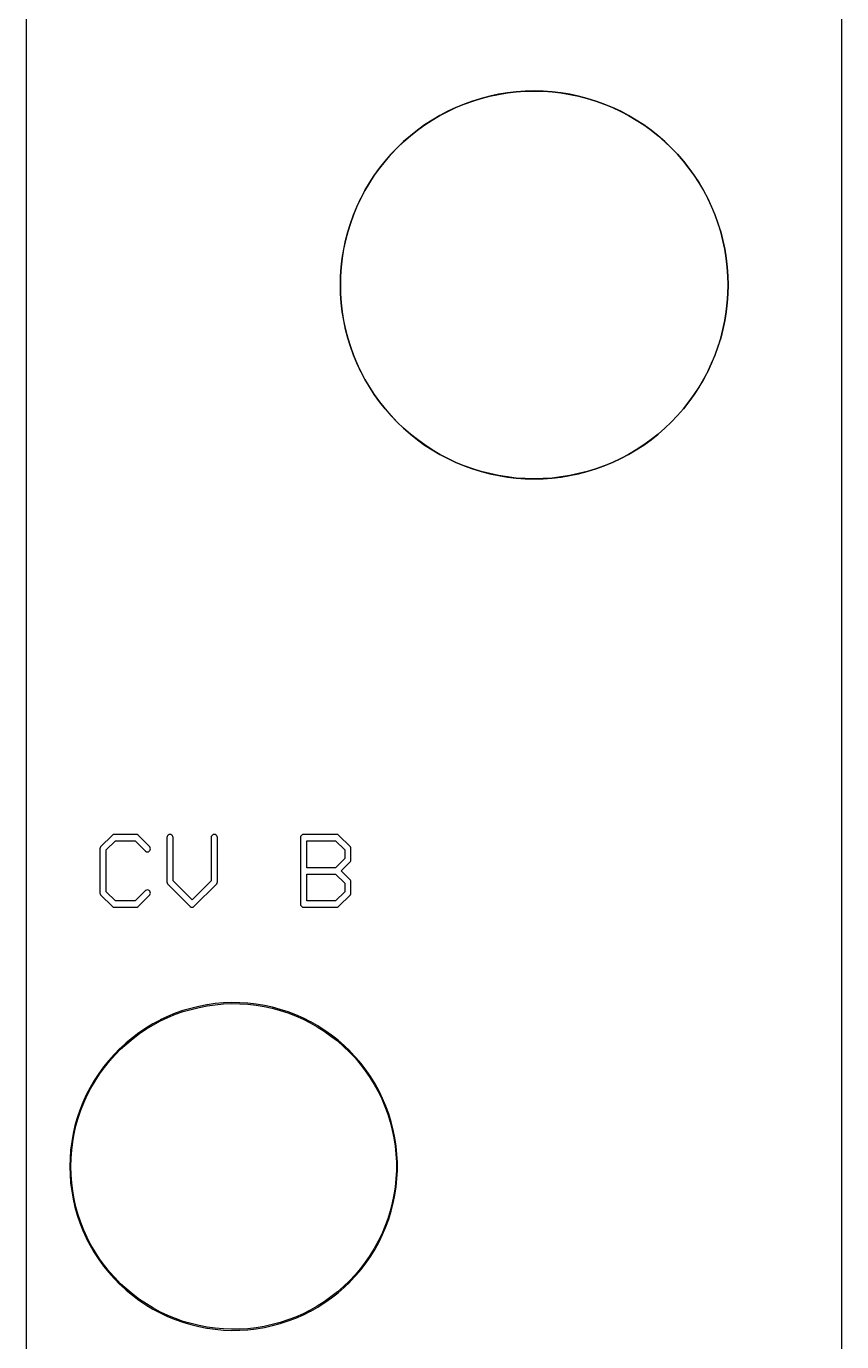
# Model space of a CAD drawing. Extents: x 4 to 25, y 9 to 138.
# Drawn here: x 4.6 to 24.58, y 39.58 to 71.8 of the extents above; entities that cross this region are included whole.
import ezdxf

# ---------------------------------------------------------------- set-up
doc = ezdxf.new("R2010")
doc.units = 0

msp = doc.modelspace()

# ---------------------------------------------------------------- linework, layer by layer
at = {"color": 34, "true_color": 0x008000}
for points in [[(4.59994, 9.25322, 0), (24.57958, 9.25322, 0), (24.57958, 137.75436, 0), (4.59994, 137.75436, 0), (4.59994, 9.25322, 0)], [(16.82749, 70.21195, 0), (16.60652, 70.19671, 0), (16.3906, 70.17131, 0), (16.39022, 70.17124, 0), (16.17219, 70.13575, 0), (16.17218, 70.13575, 0), (16.17177, 70.13567, 0), (15.95842, 70.08996, 0), (15.74506, 70.03662, 0), (15.53678, 69.97058, 0), (15.3285, 69.89691, 0), (15.12784, 69.8131, 0), (14.92718, 69.71912, 0), (14.92683, 69.71894, 0), (14.73379, 69.61734, 0), (14.54583, 69.50557, 0), (14.36041, 69.3862, 0), (14.18261, 69.25666, 0), (14.00989, 69.12204, 0), (13.84479, 68.97726, 0), (13.68731, 68.82486, 0), (13.68703, 68.82458, 0), (13.53463, 68.6671, 0), (13.38985, 68.50199, 0), (13.25523, 68.32928, 0), (13.12569, 68.15148, 0), (13.00631, 67.96606, 0), (12.89455, 67.77809, 0), (12.89437, 67.77775, 0), (12.79295, 67.58506, 0), (12.79277, 67.58471, 0), (12.69879, 67.38405, 0), (12.61497, 67.18339, 0), (12.54131, 66.97511, 0), (12.47527, 66.76683, 0), (12.42193, 66.55347, 0), (12.37621, 66.34011, 0), (12.37615, 66.33972, 0), (12.37615, 66.33969, 0), (12.34065, 66.12166, 0), (12.34059, 66.12128, 0), (12.31519, 65.90537, 0), (12.29995, 65.6844, 0), (12.29487, 65.46596, 0), (12.29995, 65.24751, 0), (12.31519, 65.02654, 0), (12.34059, 64.81063, 0), (12.34065, 64.81023, 0), (12.37621, 64.5918, 0), (12.42193, 64.37844, 0), (12.47527, 64.16508, 0), (12.54131, 63.9568, 0), (12.61497, 63.74852, 0), (12.69879, 63.54786, 0), (12.79277, 63.3472, 0), (12.79295, 63.34685, 0), (12.89455, 63.15381, 0), (13.00631, 62.96585, 0), (13.12569, 62.78043, 0), (13.25523, 62.60263, 0), (13.38985, 62.42991, 0), (13.53463, 62.26481, 0), (13.68703, 62.10733, 0), (13.68731, 62.10705, 0), (13.84479, 61.95465, 0), (14.00989, 61.80987, 0), (14.18261, 61.67525, 0), (14.36041, 61.54571, 0), (14.54583, 61.42633, 0), (14.73379, 61.31457, 0), (14.92683, 61.21297, 0), (14.92718, 61.21279, 0), (15.12784, 61.11881, 0), (15.3285, 61.03499, 0), (15.53678, 60.96133, 0), (15.74506, 60.89529, 0), (15.95842, 60.84195, 0), (16.17177, 60.79623, 0), (16.39022, 60.76067, 0), (16.3906, 60.7606, 0), (16.60652, 60.7352, 0), (16.82749, 60.71997, 0), (17.04592, 60.71489, 0), (17.26438, 60.71997, 0), (17.48536, 60.7352, 0), (17.70125, 60.7606, 0), (17.70165, 60.76067, 0), (17.92008, 60.79623, 0), (18.13345, 60.84195, 0), (18.34681, 60.89529, 0), (18.55509, 60.96133, 0), (18.76336, 61.03499, 0), (18.96403, 61.11881, 0), (19.16469, 61.21279, 0), (19.16504, 61.21297, 0), (19.35808, 61.31457, 0), (19.54604, 61.42633, 0), (19.73145, 61.54571, 0), (19.90926, 61.67525, 0), (20.08198, 61.80987, 0), (20.24708, 61.95465, 0), (20.40456, 62.10705, 0), (20.40484, 62.10733, 0), (20.55724, 62.26481, 0), (20.70202, 62.42991, 0), (20.83664, 62.60263, 0), (20.96618, 62.78043, 0), (21.08556, 62.96585, 0), (21.19732, 63.15381, 0), (21.29892, 63.34685, 0), (21.2991, 63.3472, 0), (21.39308, 63.54786, 0), (21.4769, 63.74852, 0), (21.55056, 63.9568, 0), (21.6166, 64.16508, 0), (21.66994, 64.37844, 0), (21.71566, 64.5918, 0), (21.75122, 64.81023, 0), (21.75129, 64.81063, 0), (21.77669, 65.02654, 0), (21.79193, 65.24751, 0), (21.79701, 65.46596, 0), (21.79193, 65.6844, 0), (21.77669, 65.90537, 0), (21.75129, 66.12128, 0), (21.75122, 66.12166, 0), (21.71573, 66.33969, 0), (21.71573, 66.33972, 0), (21.71566, 66.34011, 0), (21.66994, 66.55347, 0), (21.6166, 66.76683, 0), (21.55056, 66.97511, 0), (21.4769, 67.18339, 0), (21.39308, 67.38405, 0), (21.2991, 67.58471, 0), (21.29892, 67.58506, 0), (21.1975, 67.77775, 0), (21.19732, 67.77809, 0), (21.08556, 67.96606, 0), (20.96618, 68.15148, 0), (20.83664, 68.32928, 0), (20.70202, 68.50199, 0), (20.55724, 68.6671, 0), (20.40484, 68.82458, 0), (20.40456, 68.82486, 0), (20.24708, 68.97726, 0), (20.08198, 69.12204, 0), (19.90926, 69.25666, 0), (19.73145, 69.3862, 0), (19.54604, 69.50557, 0), (19.35808, 69.61734, 0), (19.16504, 69.71894, 0), (19.16469, 69.71912, 0), (18.96403, 69.8131, 0), (18.76336, 69.89691, 0), (18.55509, 69.97058, 0), (18.34681, 70.03662, 0), (18.13345, 70.08996, 0), (17.92008, 70.13567, 0), (17.9197, 70.13575, 0), (17.91968, 70.13575, 0), (17.70165, 70.17124, 0), (17.70125, 70.17131, 0), (17.48536, 70.19671, 0), (17.26438, 70.21195, 0), (17.04592, 70.21702, 0), (16.82749, 70.21195, 0)], [(17.48536, 60.73774, 0), (17.26438, 60.7225, 0), (17.04592, 60.71743, 0), (16.82749, 60.7225, 0), (16.60652, 60.73774, 0), (16.39075, 60.76312, 0), (16.17257, 60.79864, 0), (15.95921, 60.84436, 0), (15.74585, 60.8977, 0), (15.53757, 60.96374, 0), (15.32929, 61.0374, 0), (15.12863, 61.12122, 0), (14.92804, 61.21517, 0), (14.73528, 61.31662, 0), (14.54732, 61.42838, 0), (14.3619, 61.54776, 0), (14.1841, 61.6773, 0), (14.01138, 61.81192, 0), (13.84628, 61.9567, 0), (13.68894, 62.10896, 0), (13.53668, 62.2663, 0), (13.3919, 62.4314, 0), (13.25728, 62.60412, 0), (13.12774, 62.78192, 0), (13.00836, 62.96734, 0), (12.8966, 63.1553, 0), (12.79518, 63.34799, 0), (12.7012, 63.54865, 0), (12.61738, 63.74931, 0), (12.54372, 63.95759, 0), (12.47768, 64.16587, 0), (12.42434, 64.37923, 0), (12.37862, 64.59259, 0), (12.34311, 64.81074, 0), (12.31773, 65.02654, 0), (12.30248, 65.24751, 0), (12.29741, 65.46596, 0), (12.30248, 65.6844, 0), (12.31773, 65.90537, 0), (12.34311, 66.12117, 0), (12.37862, 66.33932, 0), (12.42434, 66.55267, 0), (12.47768, 66.76604, 0), (12.54372, 66.97432, 0), (12.61738, 67.18259, 0), (12.7012, 67.38326, 0), (12.7951, 67.58376, 0), (12.8966, 67.77661, 0), (13.00836, 67.96456, 0), (13.12774, 68.14999, 0), (13.25728, 68.32778, 0), (13.3919, 68.50051, 0), (13.53668, 68.66561, 0), (13.68908, 68.82308, 0), (13.84628, 68.97521, 0), (14.01138, 69.11999, 0), (14.1841, 69.25461, 0), (14.3619, 69.38415, 0), (14.54732, 69.50353, 0), (14.73528, 69.61529, 0), (14.92804, 69.71674, 0), (15.12863, 69.81068, 0), (15.32929, 69.89451, 0), (15.53757, 69.96817, 0), (15.74585, 70.03421, 0), (15.95921, 70.08754, 0), (16.17257, 70.13327, 0), (16.3906, 70.16876, 0), (16.60652, 70.19416, 0), (16.82749, 70.2094, 0), (17.04592, 70.21449, 0), (17.26438, 70.2094, 0), (17.48536, 70.19416, 0), (17.70125, 70.16876, 0), (17.70127, 70.16876, 0), (17.9193, 70.13327, 0), (18.13266, 70.08754, 0), (18.34602, 70.03421, 0), (18.5543, 69.96817, 0), (18.76258, 69.89451, 0), (18.96324, 69.81068, 0), (19.16383, 69.71674, 0), (19.35659, 69.61529, 0), (19.54455, 69.50353, 0), (19.72997, 69.38415, 0), (19.90777, 69.25461, 0), (20.08049, 69.11999, 0), (20.24559, 68.97521, 0), (20.40279, 68.82308, 0), (20.55519, 68.66561, 0), (20.69997, 68.50051, 0), (20.83458, 68.32778, 0), (20.96413, 68.14999, 0), (21.08351, 67.96456, 0), (21.19527, 67.77661, 0), (21.29677, 67.58376, 0), (21.39067, 67.38326, 0), (21.47449, 67.18259, 0), (21.54815, 66.97432, 0), (21.61419, 66.76604, 0), (21.66753, 66.55267, 0), (21.71325, 66.33932, 0), (21.74874, 66.12128, 0), (21.77414, 65.90537, 0), (21.78938, 65.6844, 0), (21.79446, 65.46596, 0), (21.78938, 65.24751, 0), (21.77414, 65.02654, 0), (21.74874, 64.81063, 0), (21.74874, 64.81062, 0), (21.71325, 64.59259, 0), (21.66753, 64.37923, 0), (21.61419, 64.16587, 0), (21.54815, 63.95759, 0), (21.47449, 63.74931, 0), (21.39067, 63.54865, 0), (21.29669, 63.34799, 0), (21.19527, 63.1553, 0), (21.08351, 62.96734, 0), (20.96413, 62.78192, 0), (20.83458, 62.60412, 0), (20.69997, 62.4314, 0), (20.55519, 62.2663, 0), (20.40293, 62.10896, 0), (20.24559, 61.9567, 0), (20.08049, 61.81192, 0), (19.90777, 61.6773, 0), (19.72997, 61.54776, 0), (19.54455, 61.42838, 0), (19.35659, 61.31662, 0), (19.16383, 61.21517, 0), (18.96324, 61.12122, 0), (18.76258, 61.0374, 0), (18.5543, 60.96374, 0), (18.34602, 60.8977, 0), (18.13266, 60.84436, 0), (17.9193, 60.79864, 0), (17.70114, 60.76313, 0), (17.48536, 60.73774, 0)], [(6.75386, 52.0065, 0), (6.73031, 52.00277, 0), (6.70907, 51.99194, 0), (6.42043, 51.7033, 0), (6.4096, 51.68206, 0), (6.40587, 51.65852, 0), (6.40587, 50.57394, 0), (6.4096, 50.55039, 0), (6.42043, 50.52915, 0), (6.70907, 50.24051, 0), (6.73031, 50.22968, 0), (6.75386, 50.22595, 0), (7.29488, 50.22595, 0), (7.31842, 50.22968, 0), (7.33966, 50.24051, 0), (7.6283, 50.52915, 0), (7.63913, 50.55039, 0), (7.64286, 50.57394, 0), (7.63913, 50.59748, 0), (7.6283, 50.61872, 0), (7.61144, 50.63558, 0), (7.5902, 50.64641, 0), (7.56666, 50.65014, 0), (7.54311, 50.64641, 0), (7.52187, 50.63558, 0), (7.26464, 50.37835, 0), (6.78409, 50.37835, 0), (6.55827, 50.60417, 0), (6.55827, 51.62828, 0), (6.78409, 51.8541, 0), (7.26464, 51.8541, 0), (7.52187, 51.59687, 0), (7.54311, 51.58604, 0), (7.56666, 51.58232, 0), (7.5902, 51.58604, 0), (7.61144, 51.59687, 0), (7.6283, 51.61373, 0), (7.63913, 51.63497, 0), (7.64286, 51.65852, 0), (7.63913, 51.68206, 0), (7.6283, 51.7033, 0), (7.33966, 51.99194, 0), (7.31842, 52.00277, 0), (7.29488, 52.0065, 0), (6.75386, 52.0065, 0)], [(8.6614, 50.22595, 0), (8.68493, 50.22968, 0), (8.70618, 50.24051, 0), (9.2666, 50.80093, 0), (9.27743, 50.82217, 0), (9.28116, 50.84571, 0), (9.28116, 51.9303, 0), (9.27743, 51.95384, 0), (9.2666, 51.97508, 0), (9.24973, 51.99194, 0), (9.2285, 52.00277, 0), (9.20496, 52.0065, 0), (9.18141, 52.00277, 0), (9.16017, 51.99194, 0), (9.14331, 51.97508, 0), (9.13247, 51.95384, 0), (9.12876, 51.9303, 0), (9.12876, 50.87595, 0), (8.66153, 50.40872, 0), (8.19657, 50.87588, 0), (8.19657, 51.9303, 0), (8.19285, 51.95384, 0), (8.18202, 51.97508, 0), (8.16516, 51.99194, 0), (8.14392, 52.00277, 0), (8.12037, 52.0065, 0), (8.09683, 52.00277, 0), (8.07559, 51.99194, 0), (8.05873, 51.97508, 0), (8.0479, 51.95384, 0), (8.04416, 51.9303, 0), (8.04416, 50.84571, 0), (8.0479, 50.82217, 0), (8.05873, 50.80093, 0), (8.59975, 50.25737, 0), (8.61661, 50.24051, 0), (8.63785, 50.22968, 0), (8.6614, 50.22595, 0)], [(12.54066, 50.52915, 0), (12.55149, 50.55039, 0), (12.55522, 50.57394, 0), (12.55522, 50.84571, 0), (12.55149, 50.86926, 0), (12.54066, 50.8905, 0), (12.5238, 50.90736, 0), (12.31395, 51.11524, 0), (12.54066, 51.34195, 0), (12.55149, 51.36319, 0), (12.55522, 51.38674, 0), (12.55522, 51.65852, 0), (12.55149, 51.68206, 0), (12.54066, 51.7033, 0), (12.25202, 51.99194, 0), (12.23078, 52.00277, 0), (12.20724, 52.0065, 0), (11.39444, 52.0065, 0), (11.37089, 52.00277, 0), (11.34965, 51.99194, 0), (11.33279, 51.97508, 0), (11.32196, 51.95384, 0), (11.31824, 51.9303, 0), (11.31824, 50.30215, 0), (11.32196, 50.27861, 0), (11.33279, 50.25737, 0), (11.34965, 50.24051, 0), (11.37089, 50.22968, 0), (11.39444, 50.22595, 0), (12.20724, 50.22595, 0), (12.23078, 50.22968, 0), (12.25202, 50.24051, 0), (12.54066, 50.52915, 0)], [(12.17701, 51.19116, 0), (11.47064, 51.19116, 0), (11.47064, 51.8541, 0), (12.177, 51.8541, 0), (12.40282, 51.62828, 0), (12.40282, 51.41697, 0), (12.17701, 51.19116, 0)], [(12.177, 50.37835, 0), (11.47064, 50.37835, 0), (11.47064, 51.03876, 0), (12.17714, 51.03876, 0), (12.40282, 50.81519, 0), (12.40282, 50.60417, 0), (12.177, 50.37835, 0)], [(9.42847, 47.88154, 0), (9.22782, 47.86376, 0), (9.02969, 47.83582, 0), (9.02577, 47.83519, 0), (8.82765, 47.79709, 0), (8.63207, 47.74883, 0), (8.43903, 47.69295, 0), (8.25107, 47.62691, 0), (8.06311, 47.55071, 0), (7.88277, 47.46435, 0), (7.87923, 47.46255, 0), (7.70143, 47.36857, 0), (7.52871, 47.26443, 0), (7.36107, 47.15267, 0), (7.20105, 47.03075, 0), (7.04611, 46.90375, 0), (6.89625, 46.76659, 0), (6.89344, 46.76378, 0), (6.75374, 46.62154, 0), (6.61912, 46.47168, 0), (6.49212, 46.3142, 0), (6.37528, 46.15164, 0), (6.26606, 45.984, 0), (6.16446, 45.81128, 0), (6.07048, 45.63094, 0), (6.06868, 45.6274, 0), (5.9874, 45.44452, 0), (5.9112, 45.2591, 0), (5.8477, 45.0686, 0), (5.79182, 44.87556, 0), (5.74864, 44.67998, 0), (5.71308, 44.48186, 0), (5.71246, 44.47794, 0), (5.68706, 44.27728, 0), (5.67182, 44.07662, 0), (5.66674, 43.87596, 0), (5.67182, 43.6753, 0), (5.68706, 43.47464, 0), (5.71246, 43.27397, 0), (5.71308, 43.27005, 0), (5.74864, 43.07193, 0), (5.79182, 42.87635, 0), (5.8477, 42.68331, 0), (5.9112, 42.49281, 0), (5.9874, 42.30739, 0), (6.06868, 42.12451, 0), (6.07048, 42.12097, 0), (6.16446, 41.94063, 0), (6.26606, 41.76791, 0), (6.37528, 41.60027, 0), (6.49212, 41.43771, 0), (6.61912, 41.28023, 0), (6.75374, 41.13037, 0), (6.89344, 40.98813, 0), (6.89625, 40.98532, 0), (7.04611, 40.84816, 0), (7.20105, 40.72115, 0), (7.36107, 40.59924, 0), (7.52871, 40.48748, 0), (7.70143, 40.38333, 0), (7.87923, 40.28936, 0), (7.88277, 40.28756, 0), (8.06311, 40.2012, 0), (8.25107, 40.125, 0), (8.43903, 40.05896, 0), (8.63207, 40.00307, 0), (8.82765, 39.95482, 0), (9.02577, 39.91672, 0), (9.02969, 39.9161, 0), (9.22782, 39.88815, 0), (9.42847, 39.87037, 0), (9.62914, 39.86275, 0), (9.8298, 39.8653, 0), (10.03045, 39.87798, 0), (10.2311, 39.90085, 0), (10.23504, 39.90148, 0), (10.43316, 39.9345, 0), (10.62874, 39.97768, 0), (10.82432, 40.02848, 0), (11.01482, 40.09198, 0), (11.20278, 40.1631, 0), (11.3882, 40.24438, 0), (11.566, 40.33328, 0), (11.56954, 40.33508, 0), (11.7448, 40.43414, 0), (11.91498, 40.54336, 0), (12.08008, 40.6602, 0), (12.23756, 40.78212, 0), (12.38996, 40.9142, 0), (12.53474, 41.0539, 0), (12.53755, 41.05671, 0), (12.67471, 41.20403, 0), (12.80425, 41.35643, 0), (12.92617, 41.51645, 0), (13.04047, 41.68155, 0), (13.14715, 41.85427, 0), (13.24367, 42.02953, 0), (13.24547, 42.03307, 0), (13.33183, 42.21341, 0), (13.41057, 42.39883, 0), (13.48169, 42.58933, 0), (13.54011, 42.77983, 0), (13.59091, 42.97541, 0), (13.63155, 43.17099, 0), (13.63218, 43.17492, 0), (13.66266, 43.37558, 0), (13.68298, 43.57369, 0), (13.69314, 43.77436, 0), (13.69314, 43.97756, 0), (13.68298, 44.17822, 0), (13.66266, 44.37634, 0), (13.63218, 44.577, 0), (13.63155, 44.58092, 0), (13.59091, 44.7765, 0), (13.54011, 44.97208, 0), (13.48169, 45.16258, 0), (13.41057, 45.35308, 0), (13.33183, 45.5385, 0), (13.24547, 45.71884, 0), (13.24367, 45.72238, 0), (13.14715, 45.89764, 0), (13.04047, 46.07036, 0), (12.92617, 46.23546, 0), (12.80425, 46.39548, 0), (12.67471, 46.54788, 0), (12.53755, 46.6952, 0), (12.53474, 46.69801, 0), (12.38996, 46.83771, 0), (12.23756, 46.96979, 0), (12.08008, 47.09171, 0), (11.91498, 47.20855, 0), (11.7448, 47.31777, 0), (11.56954, 47.41683, 0), (11.566, 47.41863, 0), (11.3882, 47.50753, 0), (11.20278, 47.58881, 0), (11.01482, 47.65993, 0), (10.82432, 47.72343, 0), (10.62874, 47.77423, 0), (10.43316, 47.81741, 0), (10.23504, 47.85043, 0), (10.2311, 47.85106, 0), (10.03045, 47.87392, 0), (9.8298, 47.88662, 0), (9.62914, 47.88916, 0), (9.42847, 47.88154, 0)], [(10.03045, 39.9034, 0), (9.8298, 39.8907, 0), (9.62914, 39.88816, 0), (9.42847, 39.89578, 0), (9.22782, 39.91355, 0), (9.03195, 39.94118, 0), (8.8355, 39.97896, 0), (8.63992, 40.02723, 0), (8.44688, 40.08311, 0), (8.25892, 40.14915, 0), (8.07096, 40.22535, 0), (7.89205, 40.31103, 0), (7.71636, 40.40388, 0), (7.54364, 40.50803, 0), (7.376, 40.61979, 0), (7.21598, 40.7417, 0), (7.06104, 40.86871, 0), (6.91168, 41.00542, 0), (6.77429, 41.1453, 0), (6.63967, 41.29516, 0), (6.51267, 41.45264, 0), (6.39583, 41.6152, 0), (6.28661, 41.78284, 0), (6.18501, 41.95556, 0), (6.09257, 42.13294, 0), (6.01155, 42.31524, 0), (5.93535, 42.50066, 0), (5.87185, 42.69116, 0), (5.81597, 42.8842, 0), (5.77279, 43.07978, 0), (5.73768, 43.2754, 0), (5.71245, 43.47464, 0), (5.69722, 43.6753, 0), (5.69213, 43.87596, 0), (5.69722, 44.07662, 0), (5.71245, 44.27728, 0), (5.73768, 44.47651, 0), (5.77279, 44.67213, 0), (5.81597, 44.86771, 0), (5.87185, 45.06075, 0), (5.93535, 45.25125, 0), (6.01155, 45.43667, 0), (6.09257, 45.61897, 0), (6.18501, 45.79635, 0), (6.28661, 45.96907, 0), (6.39583, 46.13671, 0), (6.51267, 46.29927, 0), (6.63967, 46.45675, 0), (6.77429, 46.60661, 0), (6.91168, 46.74649, 0), (7.06104, 46.8832, 0), (7.21598, 47.0102, 0), (7.376, 47.13212, 0), (7.54364, 47.24388, 0), (7.71636, 47.34802, 0), (7.89205, 47.44089, 0), (8.07096, 47.52656, 0), (8.25892, 47.60276, 0), (8.44688, 47.6688, 0), (8.63992, 47.72468, 0), (8.8355, 47.77294, 0), (9.03214, 47.81076, 0), (9.22782, 47.83835, 0), (9.42847, 47.85614, 0), (9.62914, 47.86375, 0), (9.8298, 47.86122, 0), (10.03045, 47.84852, 0), (10.23069, 47.8257, 0), (10.42531, 47.79326, 0), (10.62089, 47.75008, 0), (10.81647, 47.69928, 0), (11.00697, 47.63578, 0), (11.19493, 47.56466, 0), (11.38035, 47.48338, 0), (11.55507, 47.39602, 0), (11.72987, 47.29722, 0), (11.90005, 47.188, 0), (12.06515, 47.07116, 0), (12.22263, 46.94924, 0), (12.37503, 46.81716, 0), (12.5179, 46.6793, 0), (12.65416, 46.53295, 0), (12.7837, 46.38055, 0), (12.90562, 46.22053, 0), (13.01992, 46.05543, 0), (13.1266, 45.88271, 0), (13.22232, 45.70891, 0), (13.30768, 45.53065, 0), (13.38642, 45.34523, 0), (13.45754, 45.15473, 0), (13.51596, 44.96423, 0), (13.56676, 44.76865, 0), (13.60728, 44.57366, 0), (13.63725, 44.37634, 0), (13.65758, 44.17822, 0), (13.66773, 43.97756, 0), (13.66773, 43.77436, 0), (13.65758, 43.57369, 0), (13.63725, 43.37558, 0), (13.60727, 43.17822, 0), (13.56676, 42.98326, 0), (13.51596, 42.78768, 0), (13.45754, 42.59718, 0), (13.38642, 42.40668, 0), (13.30768, 42.22126, 0), (13.22232, 42.043, 0), (13.1266, 41.8692, 0), (13.01992, 41.69648, 0), (12.90562, 41.53138, 0), (12.7837, 41.37136, 0), (12.65416, 41.21896, 0), (12.5179, 41.07261, 0), (12.37503, 40.93475, 0), (12.22263, 40.80267, 0), (12.06515, 40.68075, 0), (11.90005, 40.56391, 0), (11.72987, 40.45469, 0), (11.55507, 40.35589, 0), (11.38035, 40.26853, 0), (11.19493, 40.18725, 0), (11.00697, 40.11613, 0), (10.81647, 40.05263, 0), (10.62089, 40.00183, 0), (10.42531, 39.95865, 0), (10.23069, 39.92621, 0), (10.03045, 39.9034, 0)]]:
    msp.add_polyline3d(points, close=True, dxfattribs=at)
at = {"color": 5, "true_color": 0x0000ff}
for points in [[(4.59994, 90.10395, 0), (4.59994, 39.3065, 0)], [(24.57958, 32.9565, 0), (24.57958, 84.56675, 0)]]:
    msp.add_polyline3d(points, dxfattribs=at)

doc.saveas('drawing.dxf')
